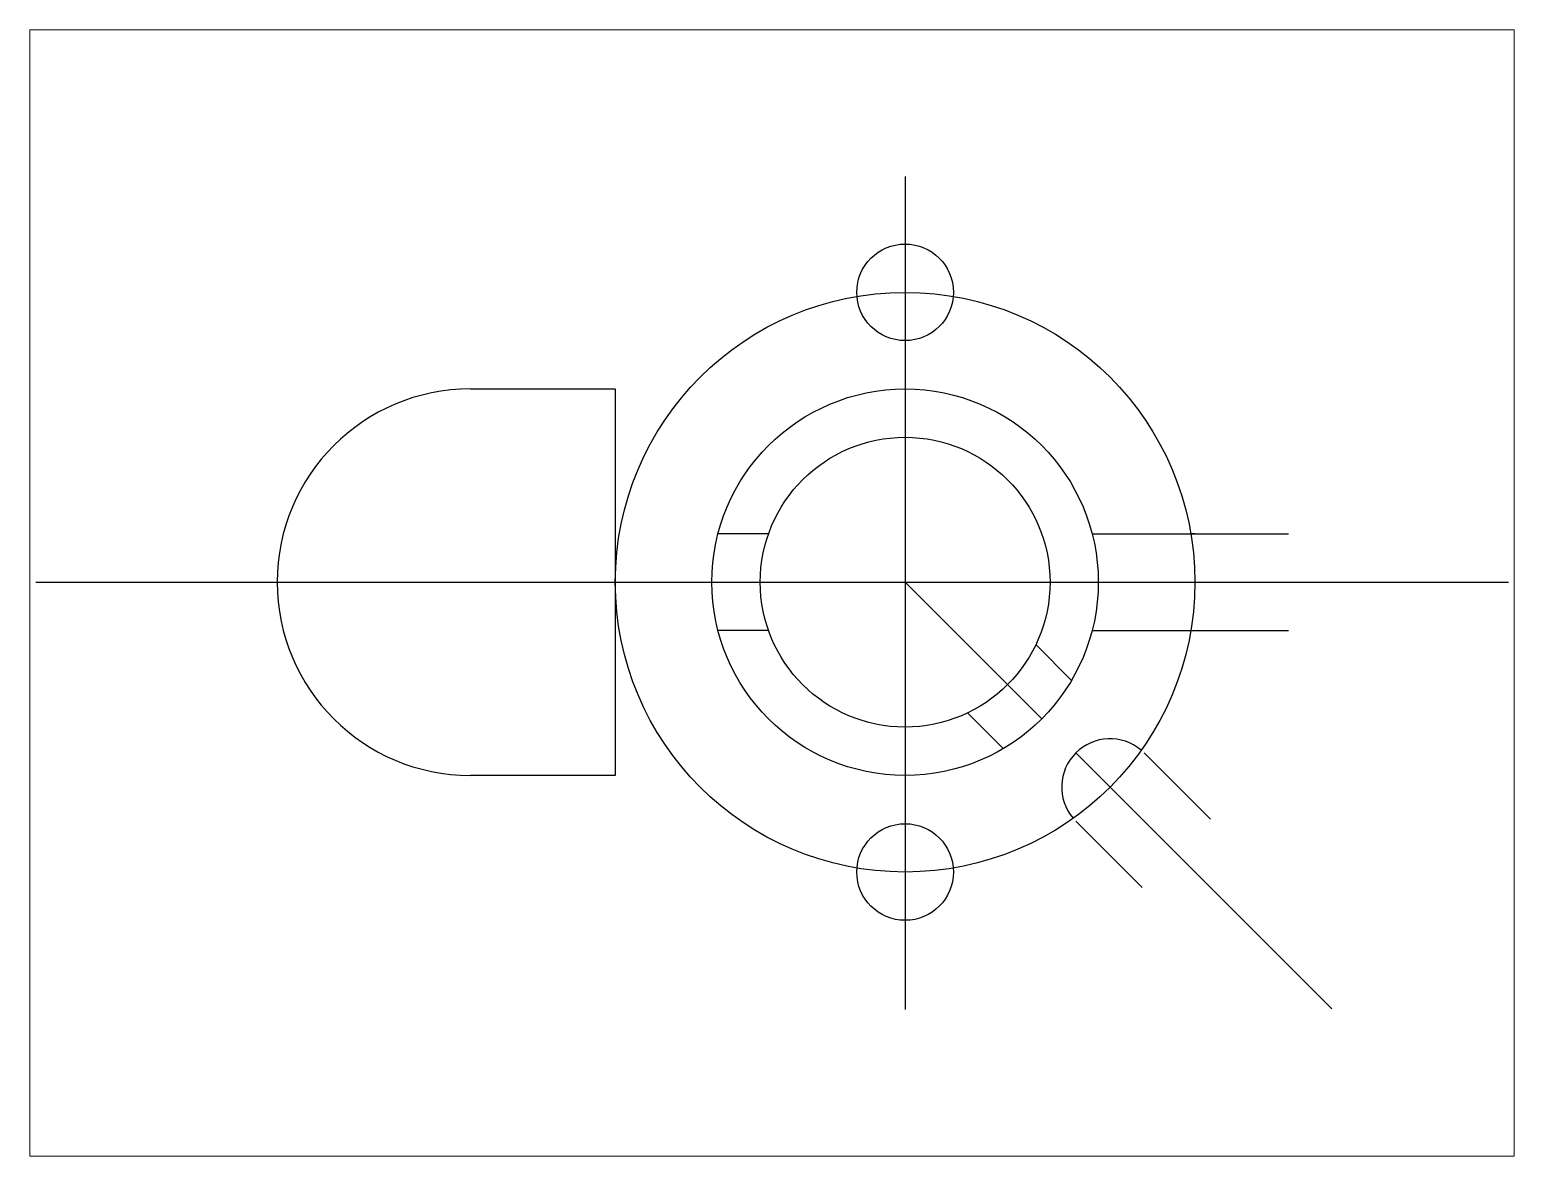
# Paper-space layout 'Layout1' of a CAD drawing. Header units: millimetres. Extents: x 26 to 231, y 20 to 176.
# The model-space entities are those that its viewports show. They can reach past a viewport. Long polylines and large blocks are cut down to what shows.
import ezdxf

# ---------------------------------------------------------------- set-up
doc = ezdxf.new("R2010")
doc.units = ezdxf.units.MM

msp = doc.modelspace()

# ---------------------------------------------------------------- linework, layer by layer
for p, q in [((0, 42), (0, -44.23)), ((-45, 20), (-30, 20)), ((-30, 20), (-30, -20)), ((-14.14, 5), (-19.36, 5)), ((19.36, 5), (39.69, 5)), ((-90, 0), (54.45, 0)), ((0, 0), (14.14, -14.14)), ((54.45, 0), (62.45, 0)), ((-14.14, -5), (-19.36, -5)), ((19.36, -5), (39.69, -5)), ((13.54, -6.46), (17.23, -10.16)), ((6.46, -13.54), (10.16, -17.23)), ((17.68, -17.68), (38.5, -38.5)), ((24.75, -17.68), (31.6, -24.53)), ((-30, -20), (-45, -20)), ((17.68, -24.75), (24.53, -31.6)), ((38.5, -38.5), (44.16, -44.16))]:
    msp.add_line(p, q)
for centre, radius in [((0, 30), 5), ((0, 0), 30), ((0, 0), 20), ((0, 0), 15), ((0, -30), 5)]:
    msp.add_circle(centre, radius)
for centre, radius, start, end in [((-45, 0), 20, 90, 270), ((30, 0), 5, 90, 94.7802), ((30, 0), 5, 265.2198, 270), ((21.21, -21.21), 5, 49.7802, 220.2198)]:
    msp.add_arc(centre, radius, start, end)

psp = doc.layouts.get("Layout1")

# ---------------------------------------------------------------- viewports
at = {"layer": '0'}
psp.add_viewport(center=(128.5, 97.5), size=(205.6, 156), view_center_point=(-13.78, -1.12), view_height=116.61, dxfattribs=at)

doc.saveas('drawing.dxf')
